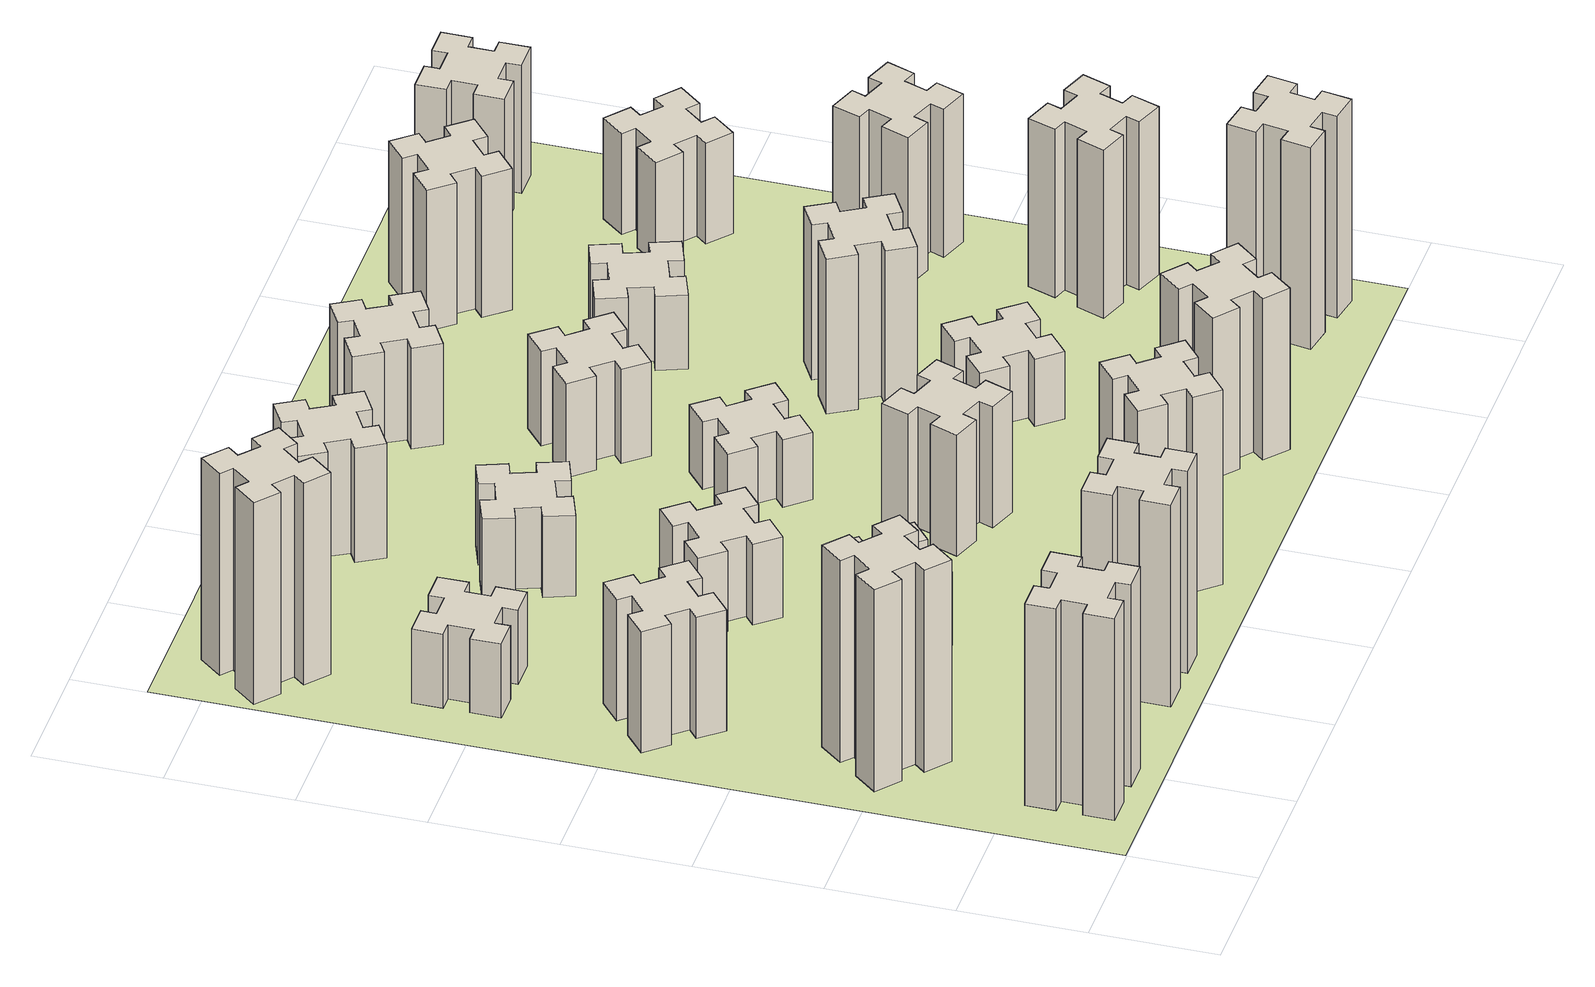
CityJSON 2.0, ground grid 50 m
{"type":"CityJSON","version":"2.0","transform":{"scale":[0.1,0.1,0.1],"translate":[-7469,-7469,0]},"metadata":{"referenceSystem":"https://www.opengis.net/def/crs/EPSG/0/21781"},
"CityObjects":{
"building1":{"type":"Building","attributes":{"class":"1000","function":"1000","usage":"1000","yearOfConstruction":2016,"roofType":"1000","measuredHeight":90,"storeysAboveGround":30,"storeysBelowGround":0},"geometry":[{"type":"Solid","lod":"1","boundaries":[[[[0,1,2,3,4,5,6,7,8,9,10,11,12,13,14,15,16,17,18,19]],[[17,16,20,21]],[[16,15,22,20]],[[15,14,23,22]],[[14,13,24,23]],[[13,12,25,24]],[[12,11,26,25]],[[11,10,27,26]],[[10,9,28,27]],[[9,8,29,28]],[[8,7,30,29]],[[7,6,31,30]],[[6,5,32,31]],[[5,4,33,32]],[[4,3,34,33]],[[3,2,35,34]],[[2,1,36,35]],[[1,0,37,36]],[[0,19,38,37]],[[19,18,39,38]],[[18,17,21,39]],[[24,25,26,27,28,29,30,31,32,33,34,35,36,37,38,39,21,20,22,23]]]]}]},
"building2":{"type":"Building","attributes":{"class":"1000","function":"1000","usage":"1000","yearOfConstruction":2016,"roofType":"1000","measuredHeight":90,"storeysAboveGround":30,"storeysBelowGround":0},"geometry":[{"type":"Solid","lod":"1","boundaries":[[[[40,41,42,43,44,45,46,47,48,49,50,51,52,53,54,55,56,57,58,59]],[[57,56,60,61]],[[56,55,62,60]],[[55,54,63,62]],[[54,53,64,63]],[[53,52,65,64]],[[52,51,66,65]],[[51,50,67,66]],[[50,49,68,67]],[[49,48,69,68]],[[48,47,70,69]],[[47,46,71,70]],[[46,45,72,71]],[[45,44,73,72]],[[44,43,74,73]],[[43,42,75,74]],[[42,41,76,75]],[[41,40,77,76]],[[40,59,78,77]],[[59,58,79,78]],[[58,57,61,79]],[[64,65,66,67,68,69,70,71,72,73,74,75,76,77,78,79,61,60,62,63]]]]}]},
"building3":{"type":"Building","attributes":{"class":"1000","function":"1000","usage":"1000","yearOfConstruction":2016,"roofType":"1000","measuredHeight":54,"storeysAboveGround":30,"storeysBelowGround":0},"geometry":[{"type":"Solid","lod":"1","boundaries":[[[[80,81,82,83,84,85,86,87,88,89,90,91,92,93,94,95,96,97,98,99]],[[97,96,100,101]],[[96,95,102,100]],[[95,94,103,102]],[[94,93,104,103]],[[93,92,105,104]],[[92,91,106,105]],[[91,90,107,106]],[[90,89,108,107]],[[89,88,109,108]],[[88,87,110,109]],[[87,86,111,110]],[[86,85,112,111]],[[85,84,113,112]],[[84,83,114,113]],[[83,82,115,114]],[[82,81,116,115]],[[81,80,117,116]],[[80,99,118,117]],[[99,98,119,118]],[[98,97,101,119]],[[104,105,106,107,108,109,110,111,112,113,114,115,116,117,118,119,101,100,102,103]]]]}]},
"building4":{"type":"Building","attributes":{"class":"1000","function":"1000","usage":"1000","yearOfConstruction":2016,"roofType":"1000","measuredHeight":33,"storeysAboveGround":30,"storeysBelowGround":0},"geometry":[{"type":"Solid","lod":"1","boundaries":[[[[120,121,122,123,124,125,126,127,128,129,130,131,132,133,134,135,136,137,138,139]],[[137,136,140,141]],[[136,135,142,140]],[[135,134,143,142]],[[134,133,144,143]],[[133,132,145,144]],[[132,131,146,145]],[[131,130,147,146]],[[130,129,148,147]],[[129,128,149,148]],[[128,127,150,149]],[[127,126,151,150]],[[126,125,152,151]],[[125,124,153,152]],[[124,123,154,153]],[[123,122,155,154]],[[122,121,156,155]],[[121,120,157,156]],[[120,139,158,157]],[[139,138,159,158]],[[138,137,141,159]],[[144,145,146,147,148,149,150,151,152,153,154,155,156,157,158,159,141,140,142,143]]]]}]},
"building5":{"type":"Building","attributes":{"class":"1000","function":"1000","usage":"1000","yearOfConstruction":2016,"roofType":"1000","measuredHeight":90,"storeysAboveGround":30,"storeysBelowGround":0},"geometry":[{"type":"Solid","lod":"1","boundaries":[[[[160,161,162,163,164,165,166,167,168,169,170,171,172,173,174,175,176,177,178,179]],[[177,176,180,181]],[[176,175,182,180]],[[175,174,183,182]],[[174,173,184,183]],[[173,172,185,184]],[[172,171,186,185]],[[171,170,187,186]],[[170,169,188,187]],[[169,168,189,188]],[[168,167,190,189]],[[167,166,191,190]],[[166,165,192,191]],[[165,164,193,192]],[[164,163,194,193]],[[163,162,195,194]],[[162,161,196,195]],[[161,160,197,196]],[[160,179,198,197]],[[179,178,199,198]],[[178,177,181,199]],[[184,185,186,187,188,189,190,191,192,193,194,195,196,197,198,199,181,180,182,183]]]]}]},
"building6":{"type":"Building","attributes":{"class":"1000","function":"1000","usage":"1000","yearOfConstruction":2016,"roofType":"1000","measuredHeight":90,"storeysAboveGround":30,"storeysBelowGround":0},"geometry":[{"type":"Solid","lod":"1","boundaries":[[[[200,201,202,203,204,205,206,207,208,209,210,211,212,213,214,215,216,217,218,219]],[[217,216,220,221]],[[216,215,222,220]],[[215,214,223,222]],[[214,213,224,223]],[[213,212,225,224]],[[212,211,226,225]],[[211,210,227,226]],[[210,209,228,227]],[[209,208,229,228]],[[208,207,230,229]],[[207,206,231,230]],[[206,205,232,231]],[[205,204,233,232]],[[204,203,234,233]],[[203,202,235,234]],[[202,201,236,235]],[[201,200,237,236]],[[200,219,238,237]],[[219,218,239,238]],[[218,217,221,239]],[[224,225,226,227,228,229,230,231,232,233,234,235,236,237,238,239,221,220,222,223]]]]}]},
"building7":{"type":"Building","attributes":{"class":"1000","function":"1000","usage":"1000","yearOfConstruction":2016,"roofType":"1000","measuredHeight":33,"storeysAboveGround":30,"storeysBelowGround":0},"geometry":[{"type":"Solid","lod":"1","boundaries":[[[[240,241,242,243,244,245,246,247,248,249,250,251,252,253,254,255,256,257,258,259]],[[257,256,260,261]],[[256,255,262,260]],[[255,254,263,262]],[[254,253,264,263]],[[253,252,265,264]],[[252,251,266,265]],[[251,250,267,266]],[[250,249,268,267]],[[249,248,269,268]],[[248,247,270,269]],[[247,246,271,270]],[[246,245,272,271]],[[245,244,273,272]],[[244,243,274,273]],[[243,242,275,274]],[[242,241,276,275]],[[241,240,277,276]],[[240,259,278,277]],[[259,258,279,278]],[[258,257,261,279]],[[264,265,266,267,268,269,270,271,272,273,274,275,276,277,278,279,261,260,262,263]]]]}]},
"building8":{"type":"Building","attributes":{"class":"1000","function":"1000","usage":"1000","yearOfConstruction":2016,"roofType":"1000","measuredHeight":36,"storeysAboveGround":30,"storeysBelowGround":0},"geometry":[{"type":"Solid","lod":"1","boundaries":[[[[280,281,282,283,284,285,286,287,288,289,290,291,292,293,294,295,296,297,298,299]],[[297,296,300,301]],[[296,295,302,300]],[[295,294,303,302]],[[294,293,304,303]],[[293,292,305,304]],[[292,291,306,305]],[[291,290,307,306]],[[290,289,308,307]],[[289,288,309,308]],[[288,287,310,309]],[[287,286,311,310]],[[286,285,312,311]],[[285,284,313,312]],[[284,283,314,313]],[[283,282,315,314]],[[282,281,316,315]],[[281,280,317,316]],[[280,299,318,317]],[[299,298,319,318]],[[298,297,301,319]],[[304,305,306,307,308,309,310,311,312,313,314,315,316,317,318,319,301,300,302,303]]]]}]},
"building9":{"type":"Building","attributes":{"class":"1000","function":"1000","usage":"1000","yearOfConstruction":2016,"roofType":"1000","measuredHeight":87,"storeysAboveGround":30,"storeysBelowGround":0},"geometry":[{"type":"Solid","lod":"1","boundaries":[[[[320,321,322,323,324,325,326,327,328,329,330,331,332,333,334,335,336,337,338,339]],[[337,336,340,341]],[[336,335,342,340]],[[335,334,343,342]],[[334,333,344,343]],[[333,332,345,344]],[[332,331,346,345]],[[331,330,347,346]],[[330,329,348,347]],[[329,328,349,348]],[[328,327,350,349]],[[327,326,351,350]],[[326,325,352,351]],[[325,324,353,352]],[[324,323,354,353]],[[323,322,355,354]],[[322,321,356,355]],[[321,320,357,356]],[[320,339,358,357]],[[339,338,359,358]],[[338,337,341,359]],[[344,345,346,347,348,349,350,351,352,353,354,355,356,357,358,359,341,340,342,343]]]]}]},
"building10":{"type":"Building","attributes":{"class":"1000","function":"1000","usage":"1000","yearOfConstruction":2016,"roofType":"1000","measuredHeight":36,"storeysAboveGround":30,"storeysBelowGround":0},"geometry":[{"type":"Solid","lod":"1","boundaries":[[[[360,361,362,363,364,365,366,367,368,369,370,371,372,373,374,375,376,377,378,379]],[[377,376,380,381]],[[376,375,382,380]],[[375,374,383,382]],[[374,373,384,383]],[[373,372,385,384]],[[372,371,386,385]],[[371,370,387,386]],[[370,369,388,387]],[[369,368,389,388]],[[368,367,390,389]],[[367,366,391,390]],[[366,365,392,391]],[[365,364,393,392]],[[364,363,394,393]],[[363,362,395,394]],[[362,361,396,395]],[[361,360,397,396]],[[360,379,398,397]],[[379,378,399,398]],[[378,377,381,399]],[[384,385,386,387,388,389,390,391,392,393,394,395,396,397,398,399,381,380,382,383]]]]}]},
"building11":{"type":"Building","attributes":{"class":"1000","function":"1000","usage":"1000","yearOfConstruction":2016,"roofType":"1000","measuredHeight":51,"storeysAboveGround":30,"storeysBelowGround":0},"geometry":[{"type":"Solid","lod":"1","boundaries":[[[[400,401,402,403,404,405,406,407,408,409,410,411,412,413,414,415,416,417,418,419]],[[417,416,420,421]],[[416,415,422,420]],[[415,414,423,422]],[[414,413,424,423]],[[413,412,425,424]],[[412,411,426,425]],[[411,410,427,426]],[[410,409,428,427]],[[409,408,429,428]],[[408,407,430,429]],[[407,406,431,430]],[[406,405,432,431]],[[405,404,433,432]],[[404,403,434,433]],[[403,402,435,434]],[[402,401,436,435]],[[401,400,437,436]],[[400,419,438,437]],[[419,418,439,438]],[[418,417,421,439]],[[424,425,426,427,428,429,430,431,432,433,434,435,436,437,438,439,421,420,422,423]]]]}]},
"building12":{"type":"Building","attributes":{"class":"1000","function":"1000","usage":"1000","yearOfConstruction":2016,"roofType":"1000","measuredHeight":54,"storeysAboveGround":30,"storeysBelowGround":0},"geometry":[{"type":"Solid","lod":"1","boundaries":[[[[440,441,442,443,444,445,446,447,448,449,450,451,452,453,454,455,456,457,458,459]],[[457,456,460,461]],[[456,455,462,460]],[[455,454,463,462]],[[454,453,464,463]],[[453,452,465,464]],[[452,451,466,465]],[[451,450,467,466]],[[450,449,468,467]],[[449,448,469,468]],[[448,447,470,469]],[[447,446,471,470]],[[446,445,472,471]],[[445,444,473,472]],[[444,443,474,473]],[[443,442,475,474]],[[442,441,476,475]],[[441,440,477,476]],[[440,459,478,477]],[[459,458,479,478]],[[458,457,461,479]],[[464,465,466,467,468,469,470,471,472,473,474,475,476,477,478,479,461,460,462,463]]]]}]},
"building13":{"type":"Building","attributes":{"class":"1000","function":"1000","usage":"1000","yearOfConstruction":2016,"roofType":"1000","measuredHeight":30,"storeysAboveGround":30,"storeysBelowGround":0},"geometry":[{"type":"Solid","lod":"1","boundaries":[[[[480,481,482,483,484,485,486,487,488,489,490,491,492,493,494,495,496,497,498,499]],[[497,496,500,501]],[[496,495,502,500]],[[495,494,503,502]],[[494,493,504,503]],[[493,492,505,504]],[[492,491,506,505]],[[491,490,507,506]],[[490,489,508,507]],[[489,488,509,508]],[[488,487,510,509]],[[487,486,511,510]],[[486,485,512,511]],[[485,484,513,512]],[[484,483,514,513]],[[483,482,515,514]],[[482,481,516,515]],[[481,480,517,516]],[[480,499,518,517]],[[499,498,519,518]],[[498,497,501,519]],[[504,505,506,507,508,509,510,511,512,513,514,515,516,517,518,519,501,500,502,503]]]]}]},
"building14":{"type":"Building","attributes":{"class":"1000","function":"1000","usage":"1000","yearOfConstruction":2016,"roofType":"1000","measuredHeight":72,"storeysAboveGround":30,"storeysBelowGround":0},"geometry":[{"type":"Solid","lod":"1","boundaries":[[[[520,521,522,523,524,525,526,527,528,529,530,531,532,533,534,535,536,537,538,539]],[[537,536,540,541]],[[536,535,542,540]],[[535,534,543,542]],[[534,533,544,543]],[[533,532,545,544]],[[532,531,546,545]],[[531,530,547,546]],[[530,529,548,547]],[[529,528,549,548]],[[528,527,550,549]],[[527,526,551,550]],[[526,525,552,551]],[[525,524,553,552]],[[524,523,554,553]],[[523,522,555,554]],[[522,521,556,555]],[[521,520,557,556]],[[520,539,558,557]],[[539,538,559,558]],[[538,537,541,559]],[[544,545,546,547,548,549,550,551,552,553,554,555,556,557,558,559,541,540,542,543]]]]}]},
"building15":{"type":"Building","attributes":{"class":"1000","function":"1000","usage":"1000","yearOfConstruction":2016,"roofType":"1000","measuredHeight":42,"storeysAboveGround":30,"storeysBelowGround":0},"geometry":[{"type":"Solid","lod":"1","boundaries":[[[[560,561,562,563,564,565,566,567,568,569,570,571,572,573,574,575,576,577,578,579]],[[577,576,580,581]],[[576,575,582,580]],[[575,574,583,582]],[[574,573,584,583]],[[573,572,585,584]],[[572,571,586,585]],[[571,570,587,586]],[[570,569,588,587]],[[569,568,589,588]],[[568,567,590,589]],[[567,566,591,590]],[[566,565,592,591]],[[565,564,593,592]],[[564,563,594,593]],[[563,562,595,594]],[[562,561,596,595]],[[561,560,597,596]],[[560,579,598,597]],[[579,578,599,598]],[[578,577,581,599]],[[584,585,586,587,588,589,590,591,592,593,594,595,596,597,598,599,581,580,582,583]]]]}]},
"building16":{"type":"Building","attributes":{"class":"1000","function":"1000","usage":"1000","yearOfConstruction":2016,"roofType":"1000","measuredHeight":45,"storeysAboveGround":30,"storeysBelowGround":0},"geometry":[{"type":"Solid","lod":"1","boundaries":[[[[600,601,602,603,604,605,606,607,608,609,610,611,612,613,614,615,616,617,618,619]],[[617,616,620,621]],[[616,615,622,620]],[[615,614,623,622]],[[614,613,624,623]],[[613,612,625,624]],[[612,611,626,625]],[[611,610,627,626]],[[610,609,628,627]],[[609,608,629,628]],[[608,607,630,629]],[[607,606,631,630]],[[606,605,632,631]],[[605,604,633,632]],[[604,603,634,633]],[[603,602,635,634]],[[602,601,636,635]],[[601,600,637,636]],[[600,619,638,637]],[[619,618,639,638]],[[618,617,621,639]],[[624,625,626,627,628,629,630,631,632,633,634,635,636,637,638,639,621,620,622,623]]]]}]},
"building17":{"type":"Building","attributes":{"class":"1000","function":"1000","usage":"1000","yearOfConstruction":2016,"roofType":"1000","measuredHeight":30,"storeysAboveGround":30,"storeysBelowGround":0},"geometry":[{"type":"Solid","lod":"1","boundaries":[[[[640,641,642,643,644,645,646,647,648,649,650,651,652,653,654,655,656,657,658,659]],[[657,656,660,661]],[[656,655,662,660]],[[655,654,663,662]],[[654,653,664,663]],[[653,652,665,664]],[[652,651,666,665]],[[651,650,667,666]],[[650,649,668,667]],[[649,648,669,668]],[[648,647,670,669]],[[647,646,671,670]],[[646,645,672,671]],[[645,644,673,672]],[[644,643,674,673]],[[643,642,675,674]],[[642,641,676,675]],[[641,640,677,676]],[[640,659,678,677]],[[659,658,679,678]],[[658,657,661,679]],[[664,665,666,667,668,669,670,671,672,673,674,675,676,677,678,679,661,660,662,663]]]]}]},
"building18":{"type":"Building","attributes":{"class":"1000","function":"1000","usage":"1000","yearOfConstruction":2016,"roofType":"1000","measuredHeight":69,"storeysAboveGround":30,"storeysBelowGround":0},"geometry":[{"type":"Solid","lod":"1","boundaries":[[[[680,681,682,683,684,685,686,687,688,689,690,691,692,693,694,695,696,697,698,699]],[[697,696,700,701]],[[696,695,702,700]],[[695,694,703,702]],[[694,693,704,703]],[[693,692,705,704]],[[692,691,706,705]],[[691,690,707,706]],[[690,689,708,707]],[[689,688,709,708]],[[688,687,710,709]],[[687,686,711,710]],[[686,685,712,711]],[[685,684,713,712]],[[684,683,714,713]],[[683,682,715,714]],[[682,681,716,715]],[[681,680,717,716]],[[680,699,718,717]],[[699,698,719,718]],[[698,697,701,719]],[[704,705,706,707,708,709,710,711,712,713,714,715,716,717,718,719,701,700,702,703]]]]}]},
"building19":{"type":"Building","attributes":{"class":"1000","function":"1000","usage":"1000","yearOfConstruction":2016,"roofType":"1000","measuredHeight":33,"storeysAboveGround":30,"storeysBelowGround":0},"geometry":[{"type":"Solid","lod":"1","boundaries":[[[[720,721,722,723,724,725,726,727,728,729,730,731,732,733,734,735,736,737,738,739]],[[737,736,740,741]],[[736,735,742,740]],[[735,734,743,742]],[[734,733,744,743]],[[733,732,745,744]],[[732,731,746,745]],[[731,730,747,746]],[[730,729,748,747]],[[729,728,749,748]],[[728,727,750,749]],[[727,726,751,750]],[[726,725,752,751]],[[725,724,753,752]],[[724,723,754,753]],[[723,722,755,754]],[[722,721,756,755]],[[721,720,757,756]],[[720,739,758,757]],[[739,738,759,758]],[[738,737,741,759]],[[744,745,746,747,748,749,750,751,752,753,754,755,756,757,758,759,741,740,742,743]]]]}]},
"building20":{"type":"Building","attributes":{"class":"1000","function":"1000","usage":"1000","yearOfConstruction":2016,"roofType":"1000","measuredHeight":90,"storeysAboveGround":30,"storeysBelowGround":0},"geometry":[{"type":"Solid","lod":"1","boundaries":[[[[760,761,762,763,764,765,766,767,768,769,770,771,772,773,774,775,776,777,778,779]],[[777,776,780,781]],[[776,775,782,780]],[[775,774,783,782]],[[774,773,784,783]],[[773,772,785,784]],[[772,771,786,785]],[[771,770,787,786]],[[770,769,788,787]],[[769,768,789,788]],[[768,767,790,789]],[[767,766,791,790]],[[766,765,792,791]],[[765,764,793,792]],[[764,763,794,793]],[[763,762,795,794]],[[762,761,796,795]],[[761,760,797,796]],[[760,779,798,797]],[[779,778,799,798]],[[778,777,781,799]],[[784,785,786,787,788,789,790,791,792,793,794,795,796,797,798,799,781,780,782,783]]]]}]},
"building21":{"type":"Building","attributes":{"class":"1000","function":"1000","usage":"1000","yearOfConstruction":2016,"roofType":"1000","measuredHeight":63,"storeysAboveGround":30,"storeysBelowGround":0},"geometry":[{"type":"Solid","lod":"1","boundaries":[[[[800,801,802,803,804,805,806,807,808,809,810,811,812,813,814,815,816,817,818,819]],[[817,816,820,821]],[[816,815,822,820]],[[815,814,823,822]],[[814,813,824,823]],[[813,812,825,824]],[[812,811,826,825]],[[811,810,827,826]],[[810,809,828,827]],[[809,808,829,828]],[[808,807,830,829]],[[807,806,831,830]],[[806,805,832,831]],[[805,804,833,832]],[[804,803,834,833]],[[803,802,835,834]],[[802,801,836,835]],[[801,800,837,836]],[[800,819,838,837]],[[819,818,839,838]],[[818,817,821,839]],[[824,825,826,827,828,829,830,831,832,833,834,835,836,837,838,839,821,820,822,823]]]]}]},
"building22":{"type":"Building","attributes":{"class":"1000","function":"1000","usage":"1000","yearOfConstruction":2016,"roofType":"1000","measuredHeight":75,"storeysAboveGround":30,"storeysBelowGround":0},"geometry":[{"type":"Solid","lod":"1","boundaries":[[[[840,841,842,843,844,845,846,847,848,849,850,851,852,853,854,855,856,857,858,859]],[[857,856,860,861]],[[856,855,862,860]],[[855,854,863,862]],[[854,853,864,863]],[[853,852,865,864]],[[852,851,866,865]],[[851,850,867,866]],[[850,849,868,867]],[[849,848,869,868]],[[848,847,870,869]],[[847,846,871,870]],[[846,845,872,871]],[[845,844,873,872]],[[844,843,874,873]],[[843,842,875,874]],[[842,841,876,875]],[[841,840,877,876]],[[840,859,878,877]],[[859,858,879,878]],[[858,857,861,879]],[[864,865,866,867,868,869,870,871,872,873,874,875,876,877,878,879,861,860,862,863]]]]}]},
"building23":{"type":"Building","attributes":{"class":"1000","function":"1000","usage":"1000","yearOfConstruction":2016,"roofType":"1000","measuredHeight":66,"storeysAboveGround":30,"storeysBelowGround":0},"geometry":[{"type":"Solid","lod":"1","boundaries":[[[[880,881,882,883,884,885,886,887,888,889,890,891,892,893,894,895,896,897,898,899]],[[897,896,900,901]],[[896,895,902,900]],[[895,894,903,902]],[[894,893,904,903]],[[893,892,905,904]],[[892,891,906,905]],[[891,890,907,906]],[[890,889,908,907]],[[889,888,909,908]],[[888,887,910,909]],[[887,886,911,910]],[[886,885,912,911]],[[885,884,913,912]],[[884,883,914,913]],[[883,882,915,914]],[[882,881,916,915]],[[881,880,917,916]],[[880,899,918,917]],[[899,898,919,918]],[[898,897,901,919]],[[904,905,906,907,908,909,910,911,912,913,914,915,916,917,918,919,901,900,902,903]]]]}]},
"building24":{"type":"Building","attributes":{"class":"1000","function":"1000","usage":"1000","yearOfConstruction":2016,"roofType":"1000","measuredHeight":45,"storeysAboveGround":30,"storeysBelowGround":0},"geometry":[{"type":"Solid","lod":"1","boundaries":[[[[920,921,922,923,924,925,926,927,928,929,930,931,932,933,934,935,936,937,938,939]],[[937,936,940,941]],[[936,935,942,940]],[[935,934,943,942]],[[934,933,944,943]],[[933,932,945,944]],[[932,931,946,945]],[[931,930,947,946]],[[930,929,948,947]],[[929,928,949,948]],[[928,927,950,949]],[[927,926,951,950]],[[926,925,952,951]],[[925,924,953,952]],[[924,923,954,953]],[[923,922,955,954]],[[922,921,956,955]],[[921,920,957,956]],[[920,939,958,957]],[[939,938,959,958]],[[938,937,941,959]],[[944,945,946,947,948,949,950,951,952,953,954,955,956,957,958,959,941,940,942,943]]]]}]},
"building25":{"type":"Building","attributes":{"class":"1000","function":"1000","usage":"1000","yearOfConstruction":2016,"roofType":"1000","measuredHeight":57,"storeysAboveGround":30,"storeysBelowGround":0},"geometry":[{"type":"Solid","lod":"1","boundaries":[[[[960,961,962,963,964,965,966,967,968,969,970,971,972,973,974,975,976,977,978,979]],[[977,976,980,981]],[[976,975,982,980]],[[975,974,983,982]],[[974,973,984,983]],[[973,972,985,984]],[[972,971,986,985]],[[971,970,987,986]],[[970,969,988,987]],[[969,968,989,988]],[[968,967,990,989]],[[967,966,991,990]],[[966,965,992,991]],[[965,964,993,992]],[[964,963,994,993]],[[963,962,995,994]],[[962,961,996,995]],[[961,960,997,996]],[[960,979,998,997]],[[979,978,999,998]],[[978,977,981,999]],[[984,985,986,987,988,989,990,991,992,993,994,995,996,997,998,999,981,980,982,983]]]]}]},
"landuse1":{"type":"LandUse","attributes":{"name":"plot1","function":"1010"},"geometry":[{"type":"MultiSurface","lod":"1","boundaries":[[[1000,1001,1002,1003]]]}]}
},
"vertices":[
[265,325,0],[265,225,0],[205,225,0],[205,105,0],[325,105,0],[325,165,0],[425,165,0],[425,105,0],[545,105,0],[545,225,0],[485,225,0],[485,325,0],[545,325,0],[545,445,0],[425,445,0],[425,385,0],[325,385,0],[325,445,0],[205,445,0],[205,325,0],[325,385,900],[325,445,900],[425,385,900],[425,445,900],[545,445,900],[545,325,900],[485,325,900],[485,225,900],[545,225,900],[545,105,900],[425,105,900],[425,165,900],[325,165,900],[325,105,900],[205,105,900],[205,225,900],[265,225,900],[265,325,900],[205,325,900],[205,445,900],
[484,1067,0],[408,1132,0],[446,1178,0],[354,1255,0],[277,1163,0],[323,1124,0],[259,1048,0],[213,1086,0],[136,994,0],[228,917,0],[266,963,0],[343,899,0],[304,853,0],[396,776,0],[473,868,0],[427,906,0],[492,983,0],[538,944,0],[615,1036,0],[523,1113,0],[492,983,900],[538,944,900],[427,906,900],[473,868,900],[396,776,900],[304,853,900],[343,899,900],[266,963,900],[228,917,900],[136,994,900],[213,1086,900],[259,1048,900],[323,1124,900],[277,1163,900],[354,1255,900],[446,1178,900],[408,1132,900],[484,1067,900],[523,1113,900],[615,1036,900],
[492,1888,0],[427,1964,0],[473,2003,0],[396,2095,0],[304,2018,0],[343,1972,0],[266,1907,0],[228,1953,0],[136,1876,0],[213,1784,0],[259,1823,0],[323,1746,0],[277,1708,0],[354,1616,0],[446,1693,0],[408,1739,0],[484,1803,0],[523,1757,0],[615,1834,0],[538,1926,0],[484,1803,540],[523,1757,540],[408,1739,540],[446,1693,540],[354,1616,540],[277,1708,540],[323,1746,540],[259,1823,540],[213,1784,540],[136,1876,540],[228,1953,540],[266,1907,540],[343,1972,540],[304,2018,540],[396,2095,540],[473,2003,540],[427,1964,540],[492,1888,540],[538,1926,540],[615,1834,540],
[485,2545,0],[485,2645,0],[545,2645,0],[545,2765,0],[425,2765,0],[425,2705,0],[325,2705,0],[325,2765,0],[205,2765,0],[205,2645,0],[265,2645,0],[265,2545,0],[205,2545,0],[205,2425,0],[325,2425,0],[325,2485,0],[425,2485,0],[425,2425,0],[545,2425,0],[545,2545,0],[425,2485,330],[425,2425,330],[325,2485,330],[325,2425,330],[205,2425,330],[205,2545,330],[265,2545,330],[265,2645,330],[205,2645,330],[205,2765,330],[325,2765,330],[325,2705,330],[425,2705,330],[425,2765,330],[545,2765,330],[545,2645,330],[485,2645,330],[485,2545,330],[545,2545,330],[545,2425,330],
[1165,385,0],[1065,385,0],[1065,445,0],[945,445,0],[945,325,0],[1005,325,0],[1005,225,0],[945,225,0],[945,105,0],[1065,105,0],[1065,165,0],[1165,165,0],[1165,105,0],[1285,105,0],[1285,225,0],[1225,225,0],[1225,325,0],[1285,325,0],[1285,445,0],[1165,445,0],[1225,325,900],[1285,325,900],[1225,225,900],[1285,225,900],[1285,105,900],[1165,105,900],[1165,165,900],[1065,165,900],[1065,105,900],[945,105,900],[945,225,900],[1005,225,900],[1005,325,900],[945,325,900],[945,445,900],[1065,445,900],[1065,385,900],[1165,385,900],[1165,445,900],[1285,445,900],
[384,3387,0],[308,3452,0],[346,3498,0],[254,3575,0],[177,3483,0],[223,3444,0],[159,3368,0],[113,3406,0],[36,3314,0],[128,3237,0],[166,3283,0],[243,3219,0],[204,3173,0],[296,3096,0],[373,3188,0],[327,3226,0],[392,3303,0],[438,3264,0],[515,3356,0],[423,3433,0],[392,3303,900],[438,3264,900],[327,3226,900],[373,3188,900],[296,3096,900],[204,3173,900],[243,3219,900],[166,3283,900],[128,3237,900],[36,3314,900],[113,3406,900],[159,3368,900],[223,3444,900],[177,3483,900],[254,3575,900],[346,3498,900],[308,3452,900],[384,3387,900],[423,3433,900],[515,3356,900],
[1083,1332,0],[1006,1267,0],[968,1313,0],[876,1236,0],[953,1144,0],[999,1183,0],[1063,1106,0],[1017,1068,0],[1094,976,0],[1186,1053,0],[1148,1099,0],[1224,1163,0],[1263,1117,0],[1355,1194,0],[1278,1286,0],[1232,1248,0],[1167,1324,0],[1213,1363,0],[1136,1455,0],[1044,1378,0],[1167,1324,330],[1213,1363,330],[1232,1248,330],[1278,1286,330],[1355,1194,330],[1263,1117,330],[1224,1163,330],[1148,1099,330],[1186,1053,330],[1094,976,330],[1017,1068,330],[1063,1106,330],[999,1183,330],[953,1144,330],[876,1236,330],[968,1313,330],[1006,1267,330],[1083,1332,330],[1044,1378,330],[1136,1455,330],
[1083,1972,0],[1006,1907,0],[968,1953,0],[876,1876,0],[953,1784,0],[999,1823,0],[1063,1746,0],[1017,1708,0],[1094,1616,0],[1186,1693,0],[1148,1739,0],[1224,1803,0],[1263,1757,0],[1355,1834,0],[1278,1926,0],[1232,1888,0],[1167,1964,0],[1213,2003,0],[1136,2095,0],[1044,2018,0],[1167,1964,360],[1213,2003,360],[1232,1888,360],[1278,1926,360],[1355,1834,360],[1263,1757,360],[1224,1803,360],[1148,1739,360],[1186,1693,360],[1094,1616,360],[1017,1708,360],[1063,1746,360],[999,1823,360],[953,1784,360],[876,1876,360],[968,1953,360],[1006,1907,360],[1083,1972,360],[1044,2018,360],[1136,2095,360],
[1639,343,0],[1703,266,0],[1657,228,0],[1734,136,0],[1826,213,0],[1788,259,0],[1864,323,0],[1903,277,0],[1995,354,0],[1918,446,0],[1872,408,0],[1807,484,0],[1853,523,0],[1776,615,0],[1684,538,0],[1723,492,0],[1646,427,0],[1608,473,0],[1516,396,0],[1593,304,0],[1646,427,870],[1608,473,870],[1723,492,870],[1684,538,870],[1776,615,870],[1853,523,870],[1807,484,870],[1872,408,870],[1918,446,870],[1995,354,870],[1903,277,870],[1864,323,870],[1788,259,870],[1826,213,870],[1734,136,870],[1657,228,870],[1703,266,870],[1639,343,870],[1593,304,870],[1516,396,870],
[1106,2475,0],[1200,2509,0],[1220,2453,0],[1333,2494,0],[1292,2607,0],[1236,2586,0],[1202,2680,0],[1258,2700,0],[1217,2813,0],[1104,2772,0],[1125,2716,0],[1031,2682,0],[1010,2738,0],[897,2697,0],[939,2584,0],[995,2605,0],[1029,2511,0],[973,2490,0],[1014,2377,0],[1127,2419,0],[1029,2511,360],[973,2490,360],[995,2605,360],[939,2584,360],[897,2697,360],[1010,2738,360],[1031,2682,360],[1125,2716,360],[1104,2772,360],[1217,2813,360],[1258,2700,360],[1202,2680,360],[1236,2586,360],[1292,2607,360],[1333,2494,360],[1220,2453,360],[1200,2509,360],[1106,2475,360],[1127,2419,360],[1014,2377,360],
[995,3324,0],[1045,3237,0],[993,3207,0],[1053,3103,0],[1157,3163,0],[1127,3215,0],[1214,3265,0],[1244,3213,0],[1348,3273,0],[1288,3377,0],[1236,3347,0],[1186,3434,0],[1238,3464,0],[1178,3568,0],[1074,3508,0],[1104,3456,0],[1017,3406,0],[987,3458,0],[883,3398,0],[943,3294,0],[1017,3406,510],[987,3458,510],[1104,3456,510],[1074,3508,510],[1178,3568,510],[1238,3464,510],[1186,3434,510],[1236,3347,510],[1288,3377,510],[1348,3273,510],[1244,3213,510],[1214,3265,510],[1127,3215,510],[1157,3163,510],[1053,3103,510],[993,3207,510],[1045,3237,510],[995,3324,510],[943,3294,510],[883,3398,510],
[1769,1300,0],[1735,1206,0],[1679,1227,0],[1637,1114,0],[1750,1073,0],[1771,1129,0],[1865,1095,0],[1844,1039,0],[1957,997,0],[1998,1110,0],[1942,1131,0],[1976,1225,0],[2032,1204,0],[2073,1317,0],[1960,1358,0],[1940,1302,0],[1846,1336,0],[1867,1392,0],[1754,1433,0],[1713,1320,0],[1846,1336,540],[1867,1392,540],[1940,1302,540],[1960,1358,540],[2073,1317,540],[2032,1204,540],[1976,1225,540],[1942,1131,540],[1998,1110,540],[1957,997,540],[1844,1039,540],[1865,1095,540],[1771,1129,540],[1750,1073,540],[1637,1114,540],[1679,1227,540],[1735,1206,540],[1769,1300,540],[1713,1320,540],[1754,1433,540],
[1972,1988,0],[1907,2064,0],[1953,2103,0],[1876,2195,0],[1784,2118,0],[1823,2072,0],[1746,2007,0],[1708,2053,0],[1616,1976,0],[1693,1884,0],[1739,1923,0],[1803,1846,0],[1757,1808,0],[1834,1716,0],[1926,1793,0],[1888,1839,0],[1964,1903,0],[2003,1857,0],[2095,1934,0],[2018,2026,0],[1964,1903,300],[2003,1857,300],[1888,1839,300],[1926,1793,300],[1834,1716,300],[1757,1808,300],[1803,1846,300],[1739,1923,300],[1693,1884,300],[1616,1976,300],[1708,2053,300],[1746,2007,300],[1823,2072,300],[1784,2118,300],[1876,2195,300],[1953,2103,300],[1907,2064,300],[1972,1988,300],[2018,2026,300],[2095,1934,300],
[2486,323,0],[2563,259,0],[2524,213,0],[2616,136,0],[2693,228,0],[2647,266,0],[2712,343,0],[2758,304,0],[2835,396,0],[2743,473,0],[2704,427,0],[2628,492,0],[2666,538,0],[2574,615,0],[2497,523,0],[2543,484,0],[2479,408,0],[2433,446,0],[2356,354,0],[2448,277,0],[2479,408,720],[2433,446,720],[2543,484,720],[2497,523,720],[2574,615,720],[2666,538,720],[2628,492,720],[2704,427,720],[2743,473,720],[2835,396,720],[2758,304,720],[2712,343,720],[2647,266,720],[2693,228,720],[2616,136,720],[2524,213,720],[2563,259,720],[2486,323,720],[2448,277,720],[2356,354,720],
[1839,2563,0],[1903,2486,0],[1857,2448,0],[1934,2356,0],[2026,2433,0],[1988,2479,0],[2064,2543,0],[2103,2497,0],[2195,2574,0],[2118,2666,0],[2072,2628,0],[2007,2704,0],[2053,2743,0],[1976,2835,0],[1884,2758,0],[1923,2712,0],[1846,2647,0],[1808,2693,0],[1716,2616,0],[1793,2524,0],[1846,2647,420],[1808,2693,420],[1923,2712,420],[1884,2758,420],[1976,2835,420],[2053,2743,420],[2007,2704,420],[2072,2628,420],[2118,2666,420],[2195,2574,420],[2103,2497,420],[2064,2543,420],[1988,2479,420],[2026,2433,420],[1934,2356,420],[1857,2448,420],[1903,2486,420],[1839,2563,420],[1793,2524,420],[1716,2616,420],
[1844,3456,0],[1757,3406,0],[1727,3458,0],[1623,3398,0],[1683,3294,0],[1735,3324,0],[1785,3237,0],[1733,3207,0],[1793,3103,0],[1897,3163,0],[1867,3215,0],[1954,3265,0],[1984,3213,0],[2088,3273,0],[2028,3377,0],[1976,3347,0],[1926,3434,0],[1978,3464,0],[1918,3568,0],[1814,3508,0],[1926,3434,450],[1978,3464,450],[1976,3347,450],[2028,3377,450],[2088,3273,450],[1984,3213,450],[1954,3265,450],[1867,3215,450],[1897,3163,450],[1793,3103,450],[1733,3207,450],[1785,3237,450],[1735,3324,450],[1683,3294,450],[1623,3398,450],[1727,3458,450],[1757,3406,450],[1844,3456,450],[1814,3508,450],[1918,3568,450],
[2628,1099,0],[2704,1163,0],[2743,1117,0],[2835,1194,0],[2758,1286,0],[2712,1248,0],[2647,1324,0],[2693,1363,0],[2616,1455,0],[2524,1378,0],[2563,1332,0],[2486,1267,0],[2448,1313,0],[2356,1236,0],[2433,1144,0],[2479,1183,0],[2543,1106,0],[2497,1068,0],[2574,976,0],[2666,1053,0],[2543,1106,300],[2497,1068,300],[2479,1183,300],[2433,1144,300],[2356,1236,300],[2448,1313,300],[2486,1267,300],[2563,1332,300],[2524,1378,300],[2616,1455,300],[2693,1363,300],[2647,1324,300],[2712,1248,300],[2758,1286,300],[2835,1194,300],[2743,1117,300],[2704,1163,300],[2628,1099,300],[2666,1053,300],[2574,976,300],
[2475,1744,0],[2525,1657,0],[2473,1627,0],[2533,1523,0],[2637,1583,0],[2607,1635,0],[2694,1685,0],[2724,1633,0],[2828,1693,0],[2768,1797,0],[2716,1767,0],[2666,1854,0],[2718,1884,0],[2658,1988,0],[2554,1928,0],[2584,1876,0],[2497,1826,0],[2467,1878,0],[2363,1818,0],[2423,1714,0],[2497,1826,690],[2467,1878,690],[2584,1876,690],[2554,1928,690],[2658,1988,690],[2718,1884,690],[2666,1854,690],[2716,1767,690],[2768,1797,690],[2828,1693,690],[2724,1633,690],[2694,1685,690],[2607,1635,690],[2637,1583,690],[2533,1523,690],[2473,1627,690],[2525,1657,690],[2475,1744,690],[2423,1714,690],[2363,1818,690],
[2586,2475,0],[2680,2509,0],[2700,2453,0],[2813,2494,0],[2772,2607,0],[2716,2586,0],[2682,2680,0],[2738,2700,0],[2697,2813,0],[2584,2772,0],[2605,2716,0],[2511,2682,0],[2490,2738,0],[2377,2697,0],[2419,2584,0],[2475,2605,0],[2509,2511,0],[2453,2490,0],[2494,2377,0],[2607,2419,0],[2509,2511,330],[2453,2490,330],[2475,2605,330],[2419,2584,330],[2377,2697,330],[2490,2738,330],[2511,2682,330],[2605,2716,330],[2584,2772,330],[2697,2813,330],[2738,2700,330],[2682,2680,330],[2716,2586,330],[2772,2607,330],[2813,2494,330],[2700,2453,330],[2680,2509,330],[2586,2475,330],[2607,2419,330],[2494,2377,330],
[3504,475,0],[3405,492,0],[3416,551,0],[3297,572,0],[3277,454,0],[3336,444,0],[3318,345,0],[3259,356,0],[3238,237,0],[3357,217,0],[3367,276,0],[3465,258,0],[3455,199,0],[3573,178,0],[3594,297,0],[3535,307,0],[3552,405,0],[3611,395,0],[3632,513,0],[3514,534,0],[3552,405,900],[3611,395,900],[3535,307,900],[3594,297,900],[3573,178,900],[3455,199,900],[3465,258,900],[3367,276,900],[3357,217,900],[3238,237,900],[3259,356,900],[3318,345,900],[3336,444,900],[3277,454,900],[3297,572,900],[3416,551,900],[3405,492,900],[3504,475,900],[3514,534,900],[3632,513,900],
[2812,3368,0],[2747,3444,0],[2793,3483,0],[2716,3575,0],[2624,3498,0],[2663,3452,0],[2586,3387,0],[2548,3433,0],[2456,3356,0],[2533,3264,0],[2579,3303,0],[2643,3226,0],[2597,3188,0],[2674,3096,0],[2766,3173,0],[2728,3219,0],[2804,3283,0],[2843,3237,0],[2935,3314,0],[2858,3406,0],[2804,3283,630],[2843,3237,630],[2728,3219,630],[2766,3173,630],[2674,3096,630],[2597,3188,630],[2643,3226,630],[2579,3303,630],[2533,3264,630],[2456,3356,630],[2548,3433,630],[2586,3387,630],[2663,3452,630],[2624,3498,630],[2716,3575,630],[2793,3483,630],[2747,3444,630],[2812,3368,630],[2858,3406,630],[2935,3314,630],
[3351,1029,0],[3445,995,0],[3424,939,0],[3537,897,0],[3578,1010,0],[3522,1031,0],[3556,1125,0],[3612,1104,0],[3653,1217,0],[3540,1258,0],[3520,1202,0],[3426,1236,0],[3447,1292,0],[3334,1333,0],[3293,1220,0],[3349,1200,0],[3315,1106,0],[3259,1127,0],[3217,1014,0],[3330,973,0],[3315,1106,750],[3259,1127,750],[3349,1200,750],[3293,1220,750],[3334,1333,750],[3447,1292,750],[3426,1236,750],[3520,1202,750],[3540,1258,750],[3653,1217,750],[3612,1104,750],[3556,1125,750],[3522,1031,750],[3578,1010,750],[3537,897,750],[3424,939,750],[3445,995,750],[3351,1029,750],[3330,973,750],[3217,1014,750],
[3520,1942,0],[3426,1976,0],[3447,2032,0],[3334,2073,0],[3293,1960,0],[3349,1940,0],[3315,1846,0],[3259,1867,0],[3217,1754,0],[3330,1713,0],[3351,1769,0],[3445,1735,0],[3424,1679,0],[3537,1637,0],[3578,1750,0],[3522,1771,0],[3556,1865,0],[3612,1844,0],[3653,1957,0],[3540,1998,0],[3556,1865,660],[3612,1844,660],[3522,1771,660],[3578,1750,660],[3537,1637,660],[3424,1679,660],[3445,1735,660],[3351,1769,660],[3330,1713,660],[3217,1754,660],[3259,1867,660],[3315,1846,660],[3349,1940,660],[3293,1960,660],[3334,2073,660],[3447,2032,660],[3426,1976,660],[3520,1942,660],[3540,1998,660],[3653,1957,660],
[3444,2747,0],[3368,2812,0],[3406,2858,0],[3314,2935,0],[3237,2843,0],[3283,2804,0],[3219,2728,0],[3173,2766,0],[3096,2674,0],[3188,2597,0],[3226,2643,0],[3303,2579,0],[3264,2533,0],[3356,2456,0],[3433,2548,0],[3387,2586,0],[3452,2663,0],[3498,2624,0],[3575,2716,0],[3483,2793,0],[3452,2663,450],[3498,2624,450],[3387,2586,450],[3433,2548,450],[3356,2456,450],[3264,2533,450],[3303,2579,450],[3226,2643,450],[3188,2597,450],[3096,2674,450],[3173,2766,450],[3219,2728,450],[3283,2804,450],[3237,2843,450],[3314,2935,450],[3406,2858,450],[3368,2812,450],[3444,2747,450],[3483,2793,450],[3575,2716,450],
[3285,3325,0],[3385,3325,0],[3385,3265,0],[3505,3265,0],[3505,3385,0],[3445,3385,0],[3445,3485,0],[3505,3485,0],[3505,3605,0],[3385,3605,0],[3385,3545,0],[3285,3545,0],[3285,3605,0],[3165,3605,0],[3165,3485,0],[3225,3485,0],[3225,3385,0],[3165,3385,0],[3165,3265,0],[3285,3265,0],[3225,3385,570],[3165,3385,570],[3225,3485,570],[3165,3485,570],[3165,3605,570],[3285,3605,570],[3285,3545,570],[3385,3545,570],[3385,3605,570],[3505,3605,570],[3505,3485,570],[3445,3485,570],[3445,3385,570],[3505,3385,570],[3505,3265,570],[3385,3265,570],[3385,3325,570],[3285,3325,570],[3285,3265,570],[3165,3265,570],
[5,3705,0],[3705,3705,0],[3705,5,0],[5,5,0]
]}
